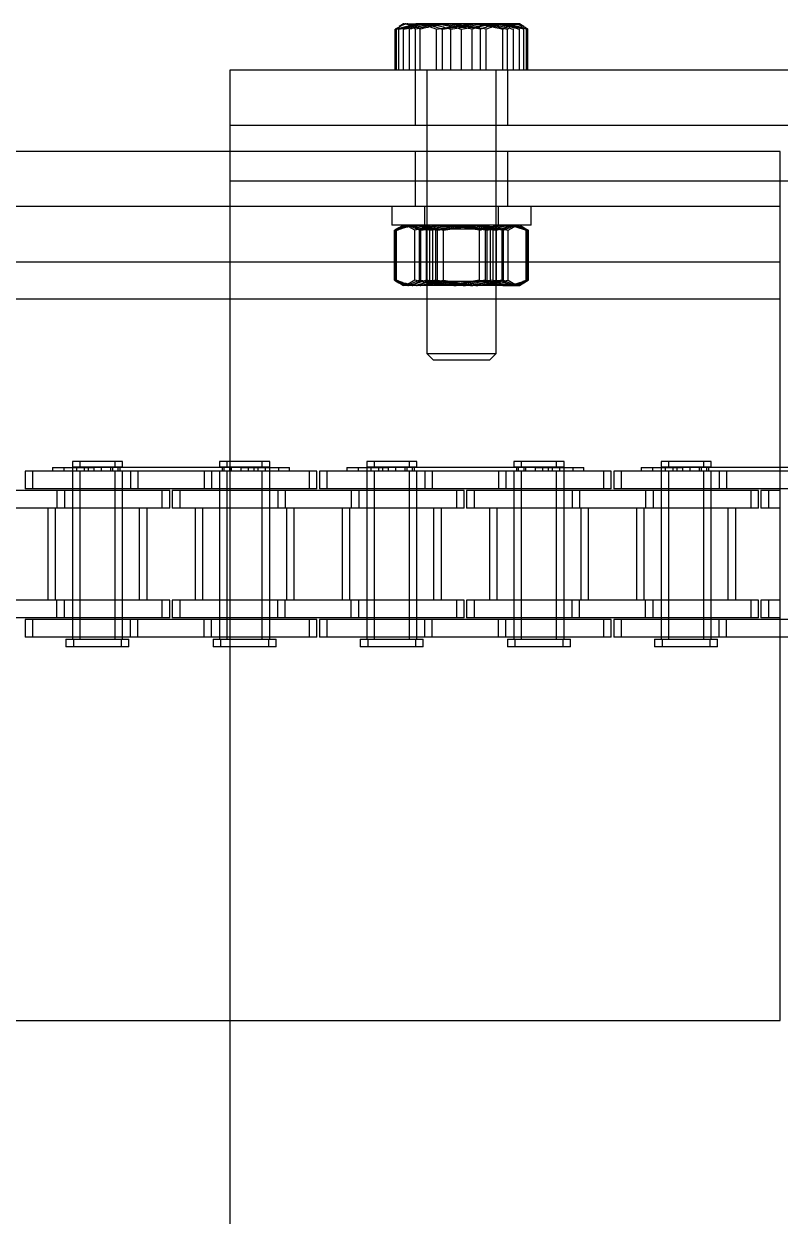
# Model space of a CAD drawing. Header units: metres. Extents: x 0 to 21025, y 0 to 14850.
# Drawn here: x 2810.3 to 2875.6, y 9244.3 to 9347.2 of the extents above; entities that cross this region are included whole.
import ezdxf

# ---------------------------------------------------------------- set-up
doc = ezdxf.new("R2010")
doc.units = ezdxf.units.M
doc.header["$LTSCALE"] = 25
doc.linetypes.add('HIDDEN2', pattern=[4.7625, 3.175, -1.5875])
doc.layers.add('SL4', color=4, linetype='Continuous')
doc.layers.add('ST1', color=7, linetype='HIDDEN2')

msp = doc.modelspace()

# ---------------------------------------------------------------- linework, layer by layer
at = {"layer": 'SL4'}
for p, q in [((2842.35, 9346.699), (2844.136, 9347.146)), ((2842.695, 9346.876), (2842.35, 9346.699)), ((2843.064, 9347.146), (2842.68, 9346.924)), ((2843.064, 9347.146), (2844.136, 9347.146)), ((2848.778, 9347.146), (2844.136, 9347.146)), ((2845.921, 9346.699), (2848.778, 9347.146)), ((2852.707, 9347.146), (2848.778, 9347.146)), ((2853.064, 9347.146), (2852.707, 9347.146)), ((2853.449, 9346.924), (2853.064, 9347.146)), ((2842.35, 9343.146), (2842.35, 9346.699)), ((2845.921, 9343.146), (2845.921, 9346.699)), ((2851.636, 9343.146), (2851.636, 9346.699)), ((2853.778, 9343.146), (2853.778, 9346.699)), ((2828.064, 9343.146), (2828.064, 9338.384)), ((2928.064, 9343.146), (2828.064, 9343.146)), ((2928.064, 9338.384), (2828.064, 9338.384)), ((2828.064, 9338.384), (2828.064, 9336.149)), ((2845.064, 9338.384), (2845.064, 9336.149)), ((2851.064, 9336.149), (2851.064, 9338.384)), ((2875.564, 9336.149), (1925.562, 9336.149)), ((2875.564, 9326.624), (2875.564, 9336.149)), ((2875.564, 9333.621), (2880.564, 9333.621)), ((2085.802, 9326.624), (2875.564, 9326.624)), ((2875.564, 9261.149), (2875.564, 9326.624)), ((2879.83, 9308.873), (2875.564, 9308.873)), ((2876.655, 9308.541), (2875.564, 9308.541)), ((2876.655, 9307.021), (2875.564, 9307.021)), ((2876.655, 9295.747), (2875.564, 9295.747)), ((2876.655, 9294.227), (2875.564, 9294.227)), ((2085.807, 9261.149), (2875.564, 9261.149)), ((2828.064, 9261.149), (2828.064, 9121.619))]:
    msp.add_line(p, q, dxfattribs=at)
for points, knots in [([(2844.136, 9347.146), (2844.178, 9347.146), (2844.781, 9347.139), (2845.372, 9346.911), (2845.921, 9346.699)], [0, 0, 0, 0, 0.0702006, 1, 1, 1, 1]), ([(2848.778, 9347.146), (2848.846, 9347.146), (2849.811, 9347.139), (2850.756, 9346.911), (2851.636, 9346.699)], [0, 0, 0, 0, 0.07020058, 1, 1, 1, 1]), ([(2851.636, 9346.699), (2851.907, 9346.882), (2852.26, 9347.12), (2852.623, 9347.141), (2852.707, 9347.146)], [0, 0, 0, 0, 0.76815073, 1, 1, 1, 1]), ([(2852.707, 9347.146), (2852.993, 9347.09), (2853.356, 9347.018), (2853.705, 9346.755), (2853.778, 9346.699)], [0, 0, 0, 0, 0.7889992, 1, 1, 1, 1])]:
    msp.add_open_spline(points, degree=3, knots=knots, dxfattribs=at)
at = {"layer": 'ST1'}
for p, q in [((2842.452, 9346.699), (2844.441, 9347.146)), ((2842.67, 9346.699), (2844.909, 9347.146)), ((2843.064, 9346.699), (2845.564, 9347.146)), ((2843.127, 9347.146), (2843.064, 9347.146)), ((2848.98, 9346.699), (2846.282, 9347.146)), ((2846.43, 9346.699), (2849.237, 9347.146)), ((2849.698, 9346.699), (2846.892, 9347.146)), ((2847.149, 9346.699), (2849.846, 9347.146)), ((2850.207, 9346.699), (2847.35, 9347.146)), ((2848.064, 9346.699), (2850.564, 9347.146)), ((2853.459, 9346.699), (2851.219, 9347.146)), ((2853.677, 9346.699), (2851.687, 9347.146)), ((2853.778, 9346.699), (2851.993, 9347.146)), ((2852.86, 9347.146), (2853.269, 9346.964)), ((2853.001, 9347.146), (2853.127, 9347.046)), ((2842.452, 9343.146), (2842.452, 9346.699)), ((2842.67, 9343.146), (2842.67, 9346.699)), ((2843.064, 9343.146), (2843.064, 9346.699)), ((2843.585, 9343.146), (2843.585, 9346.699)), ((2844.085, 9343.146), (2844.085, 9346.699)), ((2844.493, 9343.146), (2844.493, 9346.699)), ((2846.43, 9343.146), (2846.43, 9346.699)), ((2847.149, 9343.146), (2847.149, 9346.699)), ((2848.064, 9343.146), (2848.064, 9346.699)), ((2848.98, 9343.146), (2848.98, 9346.699)), ((2849.698, 9343.146), (2849.698, 9346.699)), ((2850.207, 9343.146), (2850.207, 9346.699)), ((2852.043, 9343.146), (2852.043, 9346.699)), ((2852.543, 9343.146), (2852.543, 9346.699)), ((2853.064, 9343.146), (2853.064, 9346.699)), ((2853.459, 9343.146), (2853.459, 9346.699)), ((2853.677, 9343.146), (2853.677, 9346.699)), ((2844.064, 9343.146), (2844.064, 9338.384)), ((2845.064, 9343.146), (2845.064, 9338.384)), ((2851.064, 9338.384), (2851.064, 9343.146)), ((2852.064, 9338.384), (2852.064, 9343.146)), ((2828.064, 9336.149), (2828.064, 9333.621)), ((2844.064, 9336.149), (2844.064, 9331.386)), ((2845.064, 9336.149), (2845.064, 9318.701)), ((2851.064, 9318.701), (2851.064, 9336.149)), ((2852.064, 9331.386), (2852.064, 9336.149)), ((2828.064, 9333.621), (2928.064, 9333.621)), ((2828.064, 9333.621), (2828.064, 9261.149)), ((2828.064, 9333.621), (2875.564, 9333.621)), ((2875.564, 9331.386), (1875.564, 9331.386)), ((2842.064, 9331.386), (2842.064, 9329.786)), ((2844.864, 9331.386), (2844.864, 9329.786)), ((2851.264, 9329.786), (2851.264, 9331.386)), ((2854.064, 9329.786), (2854.064, 9331.386)), ((2853.636, 9329.786), (2842.064, 9329.786)), ((2842.293, 9325.033), (2842.293, 9329.339)), ((2842.671, 9329.559), (2842.306, 9329.348)), ((2842.34, 9325.033), (2842.34, 9329.339)), ((2842.706, 9329.499), (2842.361, 9329.339)), ((2842.361, 9325.033), (2842.361, 9329.339)), ((2842.871, 9329.585), (2842.47, 9329.339)), ((2842.47, 9325.033), (2842.47, 9329.339)), ((2842.832, 9329.652), (2842.671, 9329.559)), ((2843.064, 9329.786), (2842.832, 9329.652)), ((2843.136, 9329.633), (2843.808, 9329.786)), ((2844.031, 9329.339), (2843.25, 9329.786)), ((2844.434, 9329.339), (2843.397, 9329.786)), ((2845.035, 9329.339), (2843.664, 9329.786)), ((2844.031, 9325.033), (2844.031, 9329.339)), ((2845.853, 9329.339), (2844.096, 9329.786)), ((2844.434, 9325.033), (2844.434, 9329.339)), ((2844.551, 9329.339), (2847.413, 9329.786)), ((2844.551, 9325.033), (2844.551, 9329.339)), ((2845.035, 9325.033), (2845.035, 9329.339)), ((2845.064, 9329.786), (2845.564, 9329.436)), ((2845.322, 9329.339), (2848.208, 9329.786)), ((2845.322, 9325.033), (2845.322, 9329.339)), ((2849.853, 9329.436), (2845.564, 9329.436)), ((2845.564, 9329.436), (2845.564, 9324.962)), ((2845.853, 9325.033), (2845.853, 9329.339)), ((2845.991, 9329.339), (2848.843, 9329.786)), ((2845.991, 9325.033), (2845.991, 9329.339)), ((2846.503, 9329.339), (2849.3, 9329.786)), ((2846.503, 9325.033), (2846.503, 9329.339)), ((2849.626, 9329.339), (2846.828, 9329.786)), ((2850.137, 9329.339), (2847.285, 9329.786)), ((2850.806, 9329.339), (2847.921, 9329.786)), ((2851.577, 9329.339), (2848.715, 9329.786)), ((2849.626, 9325.033), (2849.626, 9329.339)), ((2849.853, 9329.436), (2850.564, 9329.436)), ((2850.137, 9325.033), (2850.137, 9329.339)), ((2850.276, 9329.339), (2852.032, 9329.786)), ((2850.276, 9325.033), (2850.276, 9329.339)), ((2850.564, 9324.962), (2850.564, 9329.436)), ((2850.806, 9325.033), (2850.806, 9329.339)), ((2851.093, 9329.339), (2852.464, 9329.786)), ((2851.093, 9325.033), (2851.093, 9329.339)), ((2851.577, 9325.033), (2851.577, 9329.339)), ((2851.694, 9329.339), (2852.731, 9329.786)), ((2851.694, 9325.033), (2851.694, 9329.339)), ((2852.097, 9329.339), (2852.878, 9329.786)), ((2852.097, 9325.033), (2852.097, 9329.339)), ((2853.296, 9329.652), (2853.064, 9329.786)), ((2853.257, 9329.585), (2853.659, 9329.339)), ((2853.457, 9329.559), (2853.296, 9329.652)), ((2853.422, 9329.499), (2853.767, 9329.339)), ((2853.756, 9329.387), (2853.457, 9329.559)), ((2853.554, 9329.403), (2853.789, 9329.339)), ((2854.064, 9329.786), (2853.636, 9329.786)), ((2853.659, 9325.033), (2853.659, 9329.339)), ((2853.747, 9329.37), (2853.835, 9329.339)), ((2853.767, 9325.033), (2853.767, 9329.339)), ((2853.789, 9325.033), (2853.789, 9329.339)), ((2853.835, 9325.033), (2853.835, 9329.339)), ((2085.802, 9326.624), (2875.564, 9326.624)), ((2842.381, 9325.002), (2842.293, 9325.033)), ((2842.372, 9324.986), (2842.671, 9324.813)), ((2842.649, 9324.834), (2843.446, 9324.586)), ((2842.671, 9324.813), (2842.832, 9324.72)), ((2842.832, 9324.72), (2843.064, 9324.586)), ((2843.25, 9324.586), (2843.064, 9324.586)), ((2844.031, 9325.033), (2843.25, 9324.586)), ((2846.828, 9324.586), (2843.25, 9324.586)), ((2844.434, 9325.033), (2843.397, 9324.586)), ((2845.035, 9325.033), (2843.664, 9324.586)), ((2845.853, 9325.033), (2844.096, 9324.586)), ((2844.551, 9325.033), (2847.413, 9324.586)), ((2845.564, 9324.962), (2845.064, 9324.611)), ((2845.064, 9324.611), (2850.211, 9324.611)), ((2845.064, 9324.611), (2845.064, 9324.586)), ((2845.322, 9325.033), (2848.208, 9324.586)), ((2845.564, 9324.962), (2850.564, 9324.962)), ((2845.991, 9325.033), (2848.843, 9324.586)), ((2846.503, 9325.033), (2849.3, 9324.586)), ((2849.626, 9325.033), (2846.828, 9324.586)), ((2851.642, 9324.586), (2846.828, 9324.586)), ((2850.137, 9325.033), (2847.285, 9324.586)), ((2850.806, 9325.033), (2847.921, 9324.586)), ((2851.577, 9325.033), (2848.715, 9324.586)), ((2850.211, 9324.611), (2851.064, 9324.611)), ((2850.276, 9325.033), (2852.032, 9324.586)), ((2851.064, 9324.611), (2850.564, 9324.962)), ((2851.064, 9324.586), (2851.064, 9324.611)), ((2851.093, 9325.033), (2852.464, 9324.586)), ((2851.642, 9324.586), (2853.064, 9324.586)), ((2851.694, 9325.033), (2852.731, 9324.586)), ((2852.097, 9325.033), (2852.878, 9324.586)), ((2853.064, 9324.586), (2853.296, 9324.72)), ((2853.296, 9324.72), (2853.457, 9324.813)), ((2853.457, 9324.813), (2853.821, 9325.023)), ((2853.554, 9324.969), (2853.789, 9325.033)), ((2875.564, 9323.386), (1875.564, 9323.386)), ((2845.064, 9318.701), (2851.064, 9318.701)), ((2845.064, 9318.701), (2845.619, 9318.146)), ((2845.619, 9318.146), (2850.51, 9318.146)), ((2850.51, 9318.146), (2851.064, 9318.701)), ((2812.778, 9308.873), (2816.33, 9308.873)), ((2812.778, 9308.873), (2812.778, 9308.541)), ((2813.739, 9308.873), (2813.739, 9308.541)), ((2818.175, 9309.384), (2814.485, 9309.384)), ((2814.485, 9309.384), (2814.485, 9308.91)), ((2814.485, 9308.91), (2818.175, 9308.91)), ((2814.485, 9308.873), (2814.485, 9307.021)), ((2814.854, 9308.91), (2814.854, 9308.541)), ((2815.124, 9309.384), (2815.124, 9308.91)), ((2815.493, 9308.91), (2815.493, 9308.541)), ((2815.862, 9308.873), (2815.862, 9308.541)), ((2816.33, 9308.873), (2816.33, 9308.541)), ((2829.03, 9308.873), (2816.33, 9308.873)), ((2816.969, 9308.873), (2816.969, 9308.541)), ((2817.806, 9308.541), (2817.806, 9308.91)), ((2817.949, 9308.873), (2817.949, 9308.541)), ((2818.814, 9309.384), (2818.175, 9309.384)), ((2818.175, 9308.91), (2818.175, 9309.384)), ((2818.175, 9308.91), (2818.814, 9308.91)), ((2818.445, 9308.541), (2818.445, 9308.91)), ((2818.588, 9308.873), (2818.588, 9308.541)), ((2818.814, 9308.91), (2818.814, 9309.384)), ((2830.875, 9309.384), (2827.185, 9309.384)), ((2827.185, 9309.384), (2827.185, 9308.91)), ((2827.185, 9308.91), (2830.875, 9308.91)), ((2827.411, 9308.873), (2827.411, 9308.541)), ((2827.554, 9308.91), (2827.554, 9308.541)), ((2827.824, 9309.384), (2827.824, 9308.91)), ((2828.05, 9308.873), (2828.05, 9308.541)), ((2828.193, 9308.91), (2828.193, 9308.541)), ((2829.03, 9308.873), (2829.03, 9308.541)), ((2829.03, 9308.873), (2832.261, 9308.873)), ((2829.669, 9308.873), (2829.669, 9308.541)), ((2830.137, 9308.873), (2830.137, 9308.541)), ((2830.506, 9308.541), (2830.506, 9308.91)), ((2831.514, 9309.384), (2830.875, 9309.384)), ((2830.875, 9308.91), (2830.875, 9309.384)), ((2830.875, 9308.91), (2831.514, 9308.91)), ((2831.145, 9308.541), (2831.145, 9308.91)), ((2831.514, 9308.91), (2831.514, 9309.384)), ((2831.514, 9307.021), (2831.514, 9308.873)), ((2832.261, 9308.873), (2832.261, 9308.541)), ((2832.261, 9308.873), (2833.221, 9308.873)), ((2833.221, 9308.541), (2833.221, 9308.873)), ((2838.178, 9308.873), (2841.73, 9308.873)), ((2838.178, 9308.873), (2838.178, 9308.541)), ((2839.139, 9308.873), (2839.139, 9308.541)), ((2843.575, 9309.384), (2839.885, 9309.384)), ((2839.885, 9309.384), (2839.885, 9308.91)), ((2839.885, 9308.91), (2843.575, 9308.91)), ((2839.885, 9308.873), (2839.885, 9307.021)), ((2840.254, 9308.91), (2840.254, 9308.541)), ((2840.524, 9309.384), (2840.524, 9308.91)), ((2840.893, 9308.91), (2840.893, 9308.541)), ((2841.262, 9308.873), (2841.262, 9308.541)), ((2841.73, 9308.873), (2841.73, 9308.541)), ((2854.43, 9308.873), (2841.73, 9308.873)), ((2842.369, 9308.873), (2842.369, 9308.541)), ((2843.206, 9308.541), (2843.206, 9308.91)), ((2843.349, 9308.873), (2843.349, 9308.541)), ((2844.214, 9309.384), (2843.575, 9309.384)), ((2843.575, 9308.91), (2843.575, 9309.384)), ((2843.575, 9308.91), (2844.214, 9308.91)), ((2843.845, 9308.541), (2843.845, 9308.91)), ((2843.988, 9308.873), (2843.988, 9308.541)), ((2844.214, 9308.91), (2844.214, 9309.384)), ((2856.275, 9309.384), (2852.585, 9309.384)), ((2852.585, 9309.384), (2852.585, 9308.91)), ((2852.585, 9308.91), (2856.275, 9308.91)), ((2852.811, 9308.873), (2852.811, 9308.541)), ((2852.954, 9308.91), (2852.954, 9308.541)), ((2853.224, 9309.384), (2853.224, 9308.91)), ((2853.45, 9308.873), (2853.45, 9308.541)), ((2853.593, 9308.91), (2853.593, 9308.541)), ((2854.43, 9308.873), (2854.43, 9308.541)), ((2854.43, 9308.873), (2857.661, 9308.873)), ((2855.069, 9308.873), (2855.069, 9308.541)), ((2855.537, 9308.873), (2855.537, 9308.541)), ((2855.906, 9308.541), (2855.906, 9308.91)), ((2856.914, 9309.384), (2856.275, 9309.384)), ((2856.275, 9308.91), (2856.275, 9309.384)), ((2856.275, 9308.91), (2856.914, 9308.91)), ((2856.545, 9308.541), (2856.545, 9308.91)), ((2856.914, 9308.91), (2856.914, 9309.384)), ((2856.914, 9307.021), (2856.914, 9308.873)), ((2857.661, 9308.873), (2857.661, 9308.541)), ((2857.661, 9308.873), (2858.621, 9308.873)), ((2858.621, 9308.541), (2858.621, 9308.873)), ((2863.578, 9308.873), (2867.13, 9308.873)), ((2863.578, 9308.873), (2863.578, 9308.541)), ((2864.539, 9308.873), (2864.539, 9308.541)), ((2868.975, 9309.384), (2865.285, 9309.384)), ((2865.285, 9309.384), (2865.285, 9308.91)), ((2865.285, 9308.91), (2868.975, 9308.91)), ((2865.285, 9308.873), (2865.285, 9307.021)), ((2865.654, 9308.91), (2865.654, 9308.541)), ((2865.924, 9309.384), (2865.924, 9308.91)), ((2866.293, 9308.91), (2866.293, 9308.541)), ((2866.662, 9308.873), (2866.662, 9308.541)), ((2867.13, 9308.873), (2867.13, 9308.541)), ((2875.564, 9308.873), (2867.13, 9308.873)), ((2867.769, 9308.873), (2867.769, 9308.541)), ((2868.606, 9308.541), (2868.606, 9308.91)), ((2868.749, 9308.873), (2868.749, 9308.541)), ((2869.614, 9309.384), (2868.975, 9309.384)), ((2868.975, 9308.91), (2868.975, 9309.384)), ((2868.975, 9308.91), (2869.614, 9308.91)), ((2869.245, 9308.541), (2869.245, 9308.91)), ((2869.388, 9308.873), (2869.388, 9308.541)), ((2869.614, 9308.91), (2869.614, 9309.384)), ((2819.505, 9308.541), (2810.41, 9308.541)), ((2810.41, 9308.541), (2810.41, 9307.021)), ((2811.049, 9308.541), (2811.049, 9307.021)), ((2814.485, 9308.541), (2814.485, 9294.042)), ((2815.124, 9308.541), (2815.124, 9307.021)), ((2815.124, 9308.541), (2815.124, 9294.042)), ((2818.175, 9307.021), (2818.175, 9308.541)), ((2818.175, 9294.042), (2818.175, 9308.541)), ((2818.814, 9307.021), (2818.814, 9308.541)), ((2818.814, 9294.042), (2818.814, 9308.541)), ((2819.505, 9308.541), (2819.505, 9307.021)), ((2825.855, 9308.541), (2819.505, 9308.541)), ((2820.144, 9308.541), (2820.144, 9307.021)), ((2825.855, 9308.541), (2825.855, 9307.021)), ((2834.95, 9308.541), (2825.855, 9308.541)), ((2826.494, 9308.541), (2826.494, 9307.021)), ((2827.185, 9308.541), (2827.185, 9307.021)), ((2827.185, 9308.541), (2827.185, 9294.042)), ((2827.824, 9308.541), (2827.824, 9307.021)), ((2827.824, 9308.541), (2827.824, 9294.042)), ((2830.875, 9307.021), (2830.875, 9308.541)), ((2830.875, 9294.042), (2830.875, 9308.541)), ((2831.514, 9294.042), (2831.514, 9308.541)), ((2835.589, 9308.541), (2834.95, 9308.541)), ((2834.95, 9307.021), (2834.95, 9308.541)), ((2835.589, 9307.021), (2835.589, 9308.541)), ((2844.905, 9308.541), (2835.81, 9308.541)), ((2835.81, 9308.541), (2835.81, 9307.021)), ((2836.449, 9308.541), (2836.449, 9307.021)), ((2839.885, 9308.541), (2839.885, 9294.042)), ((2840.524, 9308.541), (2840.524, 9307.021)), ((2840.524, 9308.541), (2840.524, 9294.042)), ((2843.575, 9307.021), (2843.575, 9308.541)), ((2843.575, 9294.042), (2843.575, 9308.541)), ((2844.214, 9307.021), (2844.214, 9308.541)), ((2844.214, 9294.042), (2844.214, 9308.541)), ((2844.905, 9308.541), (2844.905, 9307.021)), ((2851.255, 9308.541), (2844.905, 9308.541)), ((2845.544, 9308.541), (2845.544, 9307.021)), ((2851.255, 9308.541), (2851.255, 9307.021)), ((2860.35, 9308.541), (2851.255, 9308.541)), ((2851.894, 9308.541), (2851.894, 9307.021)), ((2852.585, 9308.541), (2852.585, 9307.021)), ((2852.585, 9308.541), (2852.585, 9294.042)), ((2853.224, 9308.541), (2853.224, 9307.021)), ((2853.224, 9308.541), (2853.224, 9294.042)), ((2856.275, 9307.021), (2856.275, 9308.541)), ((2856.275, 9294.042), (2856.275, 9308.541)), ((2856.914, 9294.042), (2856.914, 9308.541)), ((2860.989, 9308.541), (2860.35, 9308.541)), ((2860.35, 9307.021), (2860.35, 9308.541)), ((2860.989, 9307.021), (2860.989, 9308.541)), ((2870.305, 9308.541), (2861.21, 9308.541)), ((2861.21, 9308.541), (2861.21, 9307.021)), ((2861.849, 9308.541), (2861.849, 9307.021)), ((2865.285, 9308.541), (2865.285, 9294.042)), ((2865.924, 9308.541), (2865.924, 9307.021)), ((2865.924, 9308.541), (2865.924, 9294.042)), ((2868.975, 9307.021), (2868.975, 9308.541)), ((2868.975, 9294.042), (2868.975, 9308.541)), ((2869.614, 9307.021), (2869.614, 9308.541)), ((2869.614, 9294.042), (2869.614, 9308.541)), ((2870.305, 9308.541), (2870.305, 9307.021)), ((2875.564, 9308.541), (2870.305, 9308.541)), ((2870.944, 9308.541), (2870.944, 9307.021)), ((2813.155, 9306.869), (2806.805, 9306.869)), ((2819.505, 9307.021), (2810.41, 9307.021)), ((2813.155, 9306.869), (2813.155, 9305.349)), ((2822.25, 9306.869), (2813.155, 9306.869)), ((2813.794, 9306.869), (2813.794, 9305.349)), ((2814.485, 9306.869), (2814.485, 9305.349)), ((2815.124, 9306.869), (2815.124, 9305.349)), ((2818.175, 9305.349), (2818.175, 9306.869)), ((2818.814, 9305.349), (2818.814, 9306.869)), ((2825.855, 9307.021), (2819.505, 9307.021)), ((2822.889, 9306.869), (2822.25, 9306.869)), ((2822.25, 9305.349), (2822.25, 9306.869)), ((2822.889, 9305.349), (2822.889, 9306.869)), ((2832.205, 9306.869), (2823.11, 9306.869)), ((2823.11, 9306.869), (2823.11, 9305.349)), ((2823.749, 9306.869), (2823.749, 9305.349)), ((2834.95, 9307.021), (2825.855, 9307.021)), ((2827.185, 9306.869), (2827.185, 9305.349)), ((2827.824, 9306.869), (2827.824, 9305.349)), ((2830.875, 9305.349), (2830.875, 9306.869)), ((2831.514, 9305.349), (2831.514, 9306.869)), ((2832.205, 9306.869), (2832.205, 9305.349)), ((2838.555, 9306.869), (2832.205, 9306.869)), ((2832.844, 9306.869), (2832.844, 9305.349)), ((2835.589, 9307.021), (2834.95, 9307.021)), ((2844.905, 9307.021), (2835.81, 9307.021)), ((2838.555, 9306.869), (2838.555, 9305.349)), ((2847.65, 9306.869), (2838.555, 9306.869)), ((2839.194, 9306.869), (2839.194, 9305.349)), ((2839.885, 9306.869), (2839.885, 9305.349)), ((2840.524, 9306.869), (2840.524, 9305.349)), ((2843.575, 9305.349), (2843.575, 9306.869)), ((2844.214, 9305.349), (2844.214, 9306.869)), ((2851.255, 9307.021), (2844.905, 9307.021)), ((2848.289, 9306.869), (2847.65, 9306.869)), ((2847.65, 9305.349), (2847.65, 9306.869)), ((2848.289, 9305.349), (2848.289, 9306.869)), ((2857.605, 9306.869), (2848.51, 9306.869)), ((2848.51, 9306.869), (2848.51, 9305.349)), ((2849.149, 9306.869), (2849.149, 9305.349)), ((2860.35, 9307.021), (2851.255, 9307.021)), ((2852.585, 9306.869), (2852.585, 9305.349)), ((2853.224, 9306.869), (2853.224, 9305.349)), ((2856.275, 9305.349), (2856.275, 9306.869)), ((2856.914, 9305.349), (2856.914, 9306.869)), ((2857.605, 9306.869), (2857.605, 9305.349)), ((2863.955, 9306.869), (2857.605, 9306.869)), ((2858.244, 9306.869), (2858.244, 9305.349)), ((2860.989, 9307.021), (2860.35, 9307.021)), ((2870.305, 9307.021), (2861.21, 9307.021)), ((2863.955, 9306.869), (2863.955, 9305.349)), ((2873.05, 9306.869), (2863.955, 9306.869)), ((2864.594, 9306.869), (2864.594, 9305.349)), ((2865.285, 9306.869), (2865.285, 9305.349)), ((2865.924, 9306.869), (2865.924, 9305.349)), ((2868.975, 9305.349), (2868.975, 9306.869)), ((2869.614, 9305.349), (2869.614, 9306.869)), ((2875.564, 9307.021), (2870.305, 9307.021)), ((2873.689, 9306.869), (2873.05, 9306.869)), ((2873.05, 9305.349), (2873.05, 9306.869)), ((2873.689, 9305.349), (2873.689, 9306.869)), ((2875.564, 9306.869), (2873.91, 9306.869)), ((2873.91, 9306.869), (2873.91, 9305.349)), ((2874.549, 9306.869), (2874.549, 9305.349)), ((2813.155, 9305.349), (2806.805, 9305.349)), ((2812.37, 9305.349), (2812.37, 9297.419)), ((2813.009, 9305.349), (2813.009, 9297.419)), ((2822.25, 9305.349), (2813.155, 9305.349)), ((2814.485, 9305.349), (2814.485, 9297.419)), ((2815.124, 9305.349), (2815.124, 9297.419)), ((2818.175, 9297.419), (2818.175, 9305.349)), ((2818.814, 9297.419), (2818.814, 9305.349)), ((2820.29, 9297.419), (2820.29, 9305.349)), ((2820.929, 9297.419), (2820.929, 9305.349)), ((2822.889, 9305.349), (2822.25, 9305.349)), ((2832.205, 9305.349), (2823.11, 9305.349)), ((2825.07, 9305.349), (2825.07, 9297.419)), ((2825.709, 9305.349), (2825.709, 9297.419)), ((2827.185, 9305.349), (2827.185, 9297.419)), ((2827.824, 9305.349), (2827.824, 9297.419)), ((2830.875, 9297.419), (2830.875, 9305.349)), ((2831.514, 9297.419), (2831.514, 9305.349)), ((2838.555, 9305.349), (2832.205, 9305.349)), ((2832.99, 9297.419), (2832.99, 9305.349)), ((2833.629, 9297.419), (2833.629, 9305.349)), ((2837.77, 9305.349), (2837.77, 9297.419)), ((2838.409, 9305.349), (2838.409, 9297.419)), ((2847.65, 9305.349), (2838.555, 9305.349)), ((2839.885, 9305.349), (2839.885, 9297.419)), ((2840.524, 9305.349), (2840.524, 9297.419)), ((2843.575, 9297.419), (2843.575, 9305.349)), ((2844.214, 9297.419), (2844.214, 9305.349)), ((2845.69, 9297.419), (2845.69, 9305.349)), ((2846.329, 9297.419), (2846.329, 9305.349)), ((2848.289, 9305.349), (2847.65, 9305.349)), ((2857.605, 9305.349), (2848.51, 9305.349)), ((2850.47, 9305.349), (2850.47, 9297.419)), ((2851.109, 9305.349), (2851.109, 9297.419)), ((2852.585, 9305.349), (2852.585, 9297.419)), ((2853.224, 9305.349), (2853.224, 9297.419)), ((2856.275, 9297.419), (2856.275, 9305.349)), ((2856.914, 9297.419), (2856.914, 9305.349)), ((2863.955, 9305.349), (2857.605, 9305.349)), ((2858.39, 9297.419), (2858.39, 9305.349)), ((2859.029, 9297.419), (2859.029, 9305.349)), ((2863.17, 9305.349), (2863.17, 9297.419)), ((2863.809, 9305.349), (2863.809, 9297.419)), ((2873.05, 9305.349), (2863.955, 9305.349)), ((2865.285, 9305.349), (2865.285, 9297.419)), ((2865.924, 9305.349), (2865.924, 9297.419)), ((2868.975, 9297.419), (2868.975, 9305.349)), ((2869.614, 9297.419), (2869.614, 9305.349)), ((2871.09, 9297.419), (2871.09, 9305.349)), ((2871.729, 9297.419), (2871.729, 9305.349)), ((2873.689, 9305.349), (2873.05, 9305.349)), ((2875.564, 9305.349), (2873.91, 9305.349)), ((2813.155, 9297.419), (2806.805, 9297.419)), ((2813.155, 9295.899), (2813.155, 9297.419)), ((2822.25, 9297.419), (2813.155, 9297.419)), ((2813.794, 9295.899), (2813.794, 9297.419)), ((2814.485, 9297.419), (2814.485, 9295.899)), ((2815.124, 9297.419), (2815.124, 9295.899)), ((2818.175, 9295.899), (2818.175, 9297.419)), ((2818.814, 9295.899), (2818.814, 9297.419)), ((2822.889, 9297.419), (2822.25, 9297.419)), ((2822.25, 9295.899), (2822.25, 9297.419)), ((2822.889, 9295.899), (2822.889, 9297.419)), ((2832.205, 9297.419), (2823.11, 9297.419)), ((2823.11, 9297.419), (2823.11, 9295.899)), ((2823.749, 9297.419), (2823.749, 9295.899)), ((2827.185, 9297.419), (2827.185, 9295.899)), ((2827.824, 9297.419), (2827.824, 9295.899)), ((2830.875, 9295.899), (2830.875, 9297.419)), ((2831.514, 9295.899), (2831.514, 9297.419)), ((2832.205, 9295.899), (2832.205, 9297.419)), ((2838.555, 9297.419), (2832.205, 9297.419)), ((2832.844, 9295.899), (2832.844, 9297.419)), ((2838.555, 9295.899), (2838.555, 9297.419)), ((2847.65, 9297.419), (2838.555, 9297.419)), ((2839.194, 9295.899), (2839.194, 9297.419)), ((2839.885, 9297.419), (2839.885, 9295.899)), ((2840.524, 9297.419), (2840.524, 9295.899)), ((2843.575, 9295.899), (2843.575, 9297.419)), ((2844.214, 9295.899), (2844.214, 9297.419)), ((2848.289, 9297.419), (2847.65, 9297.419)), ((2847.65, 9295.899), (2847.65, 9297.419)), ((2848.289, 9295.899), (2848.289, 9297.419)), ((2857.605, 9297.419), (2848.51, 9297.419)), ((2848.51, 9297.419), (2848.51, 9295.899)), ((2849.149, 9297.419), (2849.149, 9295.899)), ((2852.585, 9297.419), (2852.585, 9295.899)), ((2853.224, 9297.419), (2853.224, 9295.899)), ((2856.275, 9295.899), (2856.275, 9297.419)), ((2856.914, 9295.899), (2856.914, 9297.419)), ((2857.605, 9295.899), (2857.605, 9297.419)), ((2863.955, 9297.419), (2857.605, 9297.419)), ((2858.244, 9295.899), (2858.244, 9297.419)), ((2863.955, 9295.899), (2863.955, 9297.419)), ((2873.05, 9297.419), (2863.955, 9297.419)), ((2864.594, 9295.899), (2864.594, 9297.419)), ((2865.285, 9297.419), (2865.285, 9295.899)), ((2865.924, 9297.419), (2865.924, 9295.899)), ((2868.975, 9295.899), (2868.975, 9297.419)), ((2869.614, 9295.899), (2869.614, 9297.419)), ((2873.689, 9297.419), (2873.05, 9297.419)), ((2873.05, 9295.899), (2873.05, 9297.419)), ((2873.689, 9295.899), (2873.689, 9297.419)), ((2875.564, 9297.419), (2873.91, 9297.419)), ((2873.91, 9297.419), (2873.91, 9295.899)), ((2874.549, 9297.419), (2874.549, 9295.899)), ((2813.155, 9295.899), (2806.805, 9295.899)), ((2819.505, 9295.747), (2810.41, 9295.747)), ((2810.41, 9295.747), (2810.41, 9294.227)), ((2811.049, 9295.747), (2811.049, 9294.227)), ((2822.25, 9295.899), (2813.155, 9295.899)), ((2814.485, 9295.747), (2814.485, 9294.227)), ((2815.124, 9295.747), (2815.124, 9294.227)), ((2818.175, 9294.227), (2818.175, 9295.747)), ((2818.814, 9294.227), (2818.814, 9295.747)), ((2819.505, 9294.227), (2819.505, 9295.747)), ((2825.855, 9295.747), (2819.505, 9295.747)), ((2820.144, 9294.227), (2820.144, 9295.747)), ((2822.889, 9295.899), (2822.25, 9295.899)), ((2832.205, 9295.899), (2823.11, 9295.899)), ((2825.855, 9294.227), (2825.855, 9295.747)), ((2834.95, 9295.747), (2825.855, 9295.747)), ((2826.494, 9294.227), (2826.494, 9295.747)), ((2827.185, 9295.747), (2827.185, 9294.227)), ((2827.824, 9295.747), (2827.824, 9294.227)), ((2830.875, 9294.227), (2830.875, 9295.747)), ((2831.514, 9294.227), (2831.514, 9295.747)), ((2838.555, 9295.899), (2832.205, 9295.899)), ((2835.589, 9295.747), (2834.95, 9295.747)), ((2834.95, 9294.227), (2834.95, 9295.747)), ((2835.589, 9294.227), (2835.589, 9295.747)), ((2844.905, 9295.747), (2835.81, 9295.747)), ((2835.81, 9295.747), (2835.81, 9294.227)), ((2836.449, 9295.747), (2836.449, 9294.227)), ((2847.65, 9295.899), (2838.555, 9295.899)), ((2839.885, 9295.747), (2839.885, 9294.227)), ((2840.524, 9295.747), (2840.524, 9294.227)), ((2843.575, 9294.227), (2843.575, 9295.747)), ((2844.214, 9294.227), (2844.214, 9295.747)), ((2844.905, 9294.227), (2844.905, 9295.747)), ((2851.255, 9295.747), (2844.905, 9295.747)), ((2845.544, 9294.227), (2845.544, 9295.747)), ((2848.289, 9295.899), (2847.65, 9295.899)), ((2857.605, 9295.899), (2848.51, 9295.899)), ((2851.255, 9294.227), (2851.255, 9295.747)), ((2860.35, 9295.747), (2851.255, 9295.747)), ((2851.894, 9294.227), (2851.894, 9295.747)), ((2852.585, 9295.747), (2852.585, 9294.227)), ((2853.224, 9295.747), (2853.224, 9294.227)), ((2856.275, 9294.227), (2856.275, 9295.747)), ((2856.914, 9294.227), (2856.914, 9295.747)), ((2863.955, 9295.899), (2857.605, 9295.899)), ((2860.989, 9295.747), (2860.35, 9295.747)), ((2860.35, 9294.227), (2860.35, 9295.747)), ((2860.989, 9294.227), (2860.989, 9295.747)), ((2870.305, 9295.747), (2861.21, 9295.747)), ((2861.21, 9295.747), (2861.21, 9294.227)), ((2861.849, 9295.747), (2861.849, 9294.227)), ((2873.05, 9295.899), (2863.955, 9295.899)), ((2865.285, 9295.747), (2865.285, 9294.227)), ((2865.924, 9295.747), (2865.924, 9294.227)), ((2868.975, 9294.227), (2868.975, 9295.747)), ((2869.614, 9294.227), (2869.614, 9295.747)), ((2870.305, 9294.227), (2870.305, 9295.747)), ((2875.564, 9295.747), (2870.305, 9295.747)), ((2870.944, 9294.227), (2870.944, 9295.747)), ((2873.689, 9295.899), (2873.05, 9295.899)), ((2875.564, 9295.899), (2873.91, 9295.899)), ((2819.505, 9294.227), (2810.41, 9294.227)), ((2813.932, 9294.042), (2818.729, 9294.042)), ((2813.932, 9294.042), (2813.932, 9293.384)), ((2818.729, 9293.384), (2813.932, 9293.384)), ((2814.571, 9294.042), (2814.571, 9293.384)), ((2818.729, 9294.042), (2819.368, 9294.042)), ((2818.729, 9293.384), (2818.729, 9294.042)), ((2819.368, 9293.384), (2818.729, 9293.384)), ((2819.368, 9293.384), (2819.368, 9294.042)), ((2825.855, 9294.227), (2819.505, 9294.227)), ((2834.95, 9294.227), (2825.855, 9294.227)), ((2826.632, 9294.042), (2831.429, 9294.042)), ((2826.632, 9294.042), (2826.632, 9293.384)), ((2831.429, 9293.384), (2826.632, 9293.384)), ((2827.271, 9294.042), (2827.271, 9293.384)), ((2831.429, 9294.042), (2832.068, 9294.042)), ((2831.429, 9293.384), (2831.429, 9294.042)), ((2832.068, 9293.384), (2831.429, 9293.384)), ((2832.068, 9293.384), (2832.068, 9294.042)), ((2835.589, 9294.227), (2834.95, 9294.227)), ((2844.905, 9294.227), (2835.81, 9294.227)), ((2839.332, 9294.042), (2844.129, 9294.042)), ((2839.332, 9294.042), (2839.332, 9293.384)), ((2844.129, 9293.384), (2839.332, 9293.384)), ((2839.971, 9294.042), (2839.971, 9293.384)), ((2844.129, 9294.042), (2844.768, 9294.042)), ((2844.129, 9293.384), (2844.129, 9294.042)), ((2844.768, 9293.384), (2844.129, 9293.384)), ((2844.768, 9293.384), (2844.768, 9294.042)), ((2851.255, 9294.227), (2844.905, 9294.227)), ((2860.35, 9294.227), (2851.255, 9294.227)), ((2852.032, 9294.042), (2856.829, 9294.042)), ((2852.032, 9294.042), (2852.032, 9293.384)), ((2856.829, 9293.384), (2852.032, 9293.384)), ((2852.671, 9294.042), (2852.671, 9293.384)), ((2856.829, 9294.042), (2857.468, 9294.042)), ((2856.829, 9293.384), (2856.829, 9294.042)), ((2857.468, 9293.384), (2856.829, 9293.384)), ((2857.468, 9293.384), (2857.468, 9294.042)), ((2860.989, 9294.227), (2860.35, 9294.227)), ((2870.305, 9294.227), (2861.21, 9294.227)), ((2864.732, 9294.042), (2869.529, 9294.042)), ((2864.732, 9294.042), (2864.732, 9293.384)), ((2869.529, 9293.384), (2864.732, 9293.384)), ((2865.371, 9294.042), (2865.371, 9293.384)), ((2869.529, 9294.042), (2870.168, 9294.042)), ((2869.529, 9293.384), (2869.529, 9294.042)), ((2870.168, 9293.384), (2869.529, 9293.384)), ((2870.168, 9293.384), (2870.168, 9294.042)), ((2875.564, 9294.227), (2870.305, 9294.227))]:
    msp.add_line(p, q, dxfattribs=at)
for points, knots in [([(2843.421, 9347.146), (2843.337, 9347.143), (2843.092, 9347.134), (2842.852, 9346.979), (2842.695, 9346.876)], [0, 0, 0, 0, 0.3426579, 1, 1, 1, 1]), ([(2843.269, 9347.146), (2843.204, 9347.145), (2843.067, 9347.143), (2842.933, 9347.033), (2842.861, 9346.975)], [0, 0, 0, 0, 0.4665744, 1, 1, 1, 1]), ([(2843.127, 9347.146), (2843.091, 9347.151), (2843.049, 9347.158), (2843.007, 9347.105), (2843, 9347.096)], [0, 0, 0, 0, 0.84485331, 1, 1, 1, 1]), ([(2844.085, 9346.699), (2844.029, 9346.755), (2843.763, 9347.018), (2843.487, 9347.09), (2843.269, 9347.146)], [0, 0, 0, 0, 0.2110008, 1, 1, 1, 1]), ([(2844.493, 9346.699), (2844.419, 9346.755), (2844.07, 9347.018), (2843.708, 9347.09), (2843.421, 9347.146)], [0, 0, 0, 0, 0.21100076, 1, 1, 1, 1]), ([(2846.282, 9347.146), (2846.218, 9347.146), (2845.308, 9347.139), (2844.415, 9346.911), (2843.585, 9346.699)], [0, 0, 0, 0, 0.0702006, 1, 1, 1, 1]), ([(2846.892, 9347.146), (2846.825, 9347.146), (2845.878, 9347.139), (2844.949, 9346.911), (2844.085, 9346.699)], [0, 0, 0, 0, 0.0702006, 1, 1, 1, 1]), ([(2844.441, 9347.146), (2844.488, 9347.146), (2845.16, 9347.139), (2845.818, 9346.911), (2846.43, 9346.699)], [0, 0, 0, 0, 0.0702006, 1, 1, 1, 1]), ([(2847.35, 9347.146), (2847.282, 9347.146), (2846.317, 9347.139), (2845.372, 9346.911), (2844.493, 9346.699)], [0, 0, 0, 0, 0.0702006, 1, 1, 1, 1]), ([(2844.909, 9347.146), (2844.962, 9347.146), (2845.719, 9347.139), (2846.46, 9346.911), (2847.149, 9346.699)], [0, 0, 0, 0, 0.0702006, 1, 1, 1, 1]), ([(2845.564, 9347.146), (2845.623, 9347.146), (2846.468, 9347.139), (2847.295, 9346.911), (2848.064, 9346.699)], [0, 0, 0, 0, 0.0702006, 1, 1, 1, 1]), ([(2851.219, 9347.146), (2851.166, 9347.146), (2850.41, 9347.139), (2849.669, 9346.911), (2848.98, 9346.699)], [0, 0, 0, 0, 0.0702006, 1, 1, 1, 1]), ([(2849.237, 9347.146), (2849.303, 9347.146), (2850.251, 9347.139), (2851.179, 9346.911), (2852.043, 9346.699)], [0, 0, 0, 0, 0.0702006, 1, 1, 1, 1]), ([(2851.687, 9347.146), (2851.64, 9347.146), (2850.968, 9347.139), (2850.31, 9346.911), (2849.698, 9346.699)], [0, 0, 0, 0, 0.0702006, 1, 1, 1, 1]), ([(2849.846, 9347.146), (2849.91, 9347.146), (2850.821, 9347.139), (2851.713, 9346.911), (2852.543, 9346.699)], [0, 0, 0, 0, 0.0702006, 1, 1, 1, 1]), ([(2851.993, 9347.146), (2851.95, 9347.146), (2851.347, 9347.139), (2850.756, 9346.911), (2850.207, 9346.699)], [0, 0, 0, 0, 0.07020058, 1, 1, 1, 1]), ([(2850.564, 9347.146), (2850.623, 9347.146), (2851.468, 9347.139), (2852.295, 9346.911), (2853.064, 9346.699)], [0, 0, 0, 0, 0.0702006, 1, 1, 1, 1]), ([(2852.043, 9346.699), (2852.25, 9346.882), (2852.519, 9347.12), (2852.796, 9347.141), (2852.86, 9347.146)], [0, 0, 0, 0, 0.7681507, 1, 1, 1, 1]), ([(2843.664, 9329.786), (2843.632, 9329.786), (2843.169, 9329.779), (2842.715, 9329.551), (2842.293, 9329.339)], [0, 0, 0, 0, 0.0702006, 1, 1, 1, 1]), ([(2842.361, 9329.339), (2842.514, 9329.407), (2843.105, 9329.669), (2843.72, 9329.736), (2844.176, 9329.786)], [0, 0, 0, 0, 0.25755135, 1, 1, 1, 1]), ([(2842.47, 9329.339), (2842.639, 9329.407), (2843.296, 9329.669), (2843.979, 9329.736), (2844.486, 9329.786)], [0, 0, 0, 0, 0.2575513, 1, 1, 1, 1]), ([(2843.446, 9329.786), (2843.546, 9329.779), (2843.92, 9329.755), (2844.285, 9329.515), (2844.551, 9329.339)], [0, 0, 0, 0, 0.2686336, 1, 1, 1, 1]), ([(2844.096, 9329.786), (2844.055, 9329.786), (2843.864, 9329.788), (2843.676, 9329.718), (2843.53, 9329.664)], [0, 0, 0, 0, 0.21828053, 1, 1, 1, 1]), ([(2843.808, 9329.786), (2843.945, 9329.779), (2844.458, 9329.755), (2844.957, 9329.515), (2845.322, 9329.339)], [0, 0, 0, 0, 0.2686336, 1, 1, 1, 1]), ([(2846.828, 9329.786), (2846.762, 9329.786), (2845.817, 9329.779), (2844.892, 9329.551), (2844.031, 9329.339)], [0, 0, 0, 0, 0.0702006, 1, 1, 1, 1]), ([(2844.176, 9329.786), (2844.341, 9329.779), (2844.956, 9329.755), (2845.554, 9329.515), (2845.991, 9329.339)], [0, 0, 0, 0, 0.2686336, 1, 1, 1, 1]), ([(2847.285, 9329.786), (2847.218, 9329.786), (2846.255, 9329.779), (2845.311, 9329.551), (2844.434, 9329.339)], [0, 0, 0, 0, 0.0702006, 1, 1, 1, 1]), ([(2844.486, 9329.786), (2844.67, 9329.779), (2845.352, 9329.755), (2846.017, 9329.515), (2846.503, 9329.339)], [0, 0, 0, 0, 0.2686336, 1, 1, 1, 1]), ([(2847.921, 9329.786), (2847.852, 9329.786), (2846.878, 9329.779), (2845.923, 9329.551), (2845.035, 9329.339)], [0, 0, 0, 0, 0.0702006, 1, 1, 1, 1]), ([(2848.715, 9329.786), (2848.647, 9329.786), (2847.68, 9329.779), (2846.733, 9329.551), (2845.853, 9329.339)], [0, 0, 0, 0, 0.0702006, 1, 1, 1, 1]), ([(2847.413, 9329.786), (2847.481, 9329.786), (2848.448, 9329.779), (2849.395, 9329.551), (2850.276, 9329.339)], [0, 0, 0, 0, 0.0702006, 1, 1, 1, 1]), ([(2848.208, 9329.786), (2848.276, 9329.786), (2849.251, 9329.779), (2850.205, 9329.551), (2851.093, 9329.339)], [0, 0, 0, 0, 0.07020058, 1, 1, 1, 1]), ([(2848.843, 9329.786), (2848.911, 9329.786), (2849.873, 9329.779), (2850.817, 9329.551), (2851.694, 9329.339)], [0, 0, 0, 0, 0.07020058, 1, 1, 1, 1]), ([(2849.3, 9329.786), (2849.366, 9329.786), (2850.311, 9329.779), (2851.236, 9329.551), (2852.097, 9329.339)], [0, 0, 0, 0, 0.0702006, 1, 1, 1, 1]), ([(2849.626, 9329.339), (2849.795, 9329.407), (2850.452, 9329.669), (2851.135, 9329.736), (2851.642, 9329.786)], [0, 0, 0, 0, 0.2575513, 1, 1, 1, 1]), ([(2850.137, 9329.339), (2850.289, 9329.407), (2850.881, 9329.669), (2851.496, 9329.736), (2851.952, 9329.786)], [0, 0, 0, 0, 0.25755135, 1, 1, 1, 1]), ([(2850.806, 9329.339), (2850.933, 9329.407), (2851.427, 9329.669), (2851.94, 9329.736), (2852.321, 9329.786)], [0, 0, 0, 0, 0.2575513, 1, 1, 1, 1]), ([(2851.577, 9329.339), (2851.67, 9329.407), (2852.03, 9329.669), (2852.405, 9329.736), (2852.683, 9329.786)], [0, 0, 0, 0, 0.2575513, 1, 1, 1, 1]), ([(2851.642, 9329.786), (2851.825, 9329.779), (2852.508, 9329.755), (2853.172, 9329.515), (2853.659, 9329.339)], [0, 0, 0, 0, 0.2686336, 1, 1, 1, 1]), ([(2851.952, 9329.786), (2852.117, 9329.779), (2852.731, 9329.755), (2853.33, 9329.515), (2853.767, 9329.339)], [0, 0, 0, 0, 0.2686336, 1, 1, 1, 1]), ([(2852.032, 9329.786), (2852.074, 9329.789), (2852.136, 9329.793), (2852.198, 9329.773), (2852.218, 9329.767)], [0, 0, 0, 0, 0.6682386, 1, 1, 1, 1]), ([(2852.321, 9329.786), (2852.458, 9329.779), (2852.971, 9329.755), (2853.47, 9329.515), (2853.835, 9329.339)], [0, 0, 0, 0, 0.2686336, 1, 1, 1, 1]), ([(2842.293, 9325.033), (2842.42, 9324.965), (2842.914, 9324.703), (2843.427, 9324.636), (2843.808, 9324.586)], [0, 0, 0, 0, 0.25755135, 1, 1, 1, 1]), ([(2843.397, 9324.586), (2843.373, 9324.587), (2843.023, 9324.593), (2842.68, 9324.821), (2842.361, 9325.033)], [0, 0, 0, 0, 0.0702006, 1, 1, 1, 1]), ([(2842.361, 9325.033), (2842.514, 9324.965), (2843.105, 9324.703), (2843.72, 9324.636), (2844.176, 9324.586)], [0, 0, 0, 0, 0.2575513, 1, 1, 1, 1]), ([(2843.25, 9324.586), (2843.232, 9324.587), (2842.968, 9324.593), (2842.71, 9324.821), (2842.47, 9325.033)], [0, 0, 0, 0, 0.0702006, 1, 1, 1, 1]), ([(2842.47, 9325.033), (2842.639, 9324.965), (2843.296, 9324.703), (2843.979, 9324.636), (2844.486, 9324.586)], [0, 0, 0, 0, 0.2575513, 1, 1, 1, 1]), ([(2843.446, 9324.586), (2843.546, 9324.593), (2843.92, 9324.617), (2844.285, 9324.857), (2844.551, 9325.033)], [0, 0, 0, 0, 0.26863361, 1, 1, 1, 1]), ([(2844.096, 9324.586), (2844.055, 9324.586), (2843.864, 9324.584), (2843.676, 9324.654), (2843.53, 9324.709)], [0, 0, 0, 0, 0.2182805, 1, 1, 1, 1]), ([(2843.808, 9324.586), (2843.945, 9324.593), (2844.458, 9324.617), (2844.957, 9324.857), (2845.322, 9325.033)], [0, 0, 0, 0, 0.2686336, 1, 1, 1, 1]), ([(2846.828, 9324.586), (2846.762, 9324.587), (2845.817, 9324.593), (2844.892, 9324.821), (2844.031, 9325.033)], [0, 0, 0, 0, 0.0702006, 1, 1, 1, 1]), ([(2844.176, 9324.586), (2844.341, 9324.593), (2844.956, 9324.617), (2845.554, 9324.857), (2845.991, 9325.033)], [0, 0, 0, 0, 0.2686336, 1, 1, 1, 1]), ([(2847.285, 9324.586), (2847.218, 9324.587), (2846.255, 9324.593), (2845.311, 9324.821), (2844.434, 9325.033)], [0, 0, 0, 0, 0.07020058, 1, 1, 1, 1]), ([(2844.486, 9324.586), (2844.67, 9324.593), (2845.352, 9324.617), (2846.017, 9324.857), (2846.503, 9325.033)], [0, 0, 0, 0, 0.2686336, 1, 1, 1, 1]), ([(2847.921, 9324.586), (2847.852, 9324.587), (2846.878, 9324.593), (2845.923, 9324.821), (2845.035, 9325.033)], [0, 0, 0, 0, 0.0702006, 1, 1, 1, 1]), ([(2848.715, 9324.586), (2848.647, 9324.587), (2847.68, 9324.593), (2846.733, 9324.821), (2845.853, 9325.033)], [0, 0, 0, 0, 0.0702006, 1, 1, 1, 1]), ([(2847.413, 9324.586), (2847.481, 9324.587), (2848.448, 9324.593), (2849.395, 9324.821), (2850.276, 9325.033)], [0, 0, 0, 0, 0.0702006, 1, 1, 1, 1]), ([(2848.208, 9324.586), (2848.276, 9324.587), (2849.251, 9324.593), (2850.205, 9324.821), (2851.093, 9325.033)], [0, 0, 0, 0, 0.0702006, 1, 1, 1, 1]), ([(2848.843, 9324.586), (2848.911, 9324.587), (2849.873, 9324.593), (2850.817, 9324.821), (2851.694, 9325.033)], [0, 0, 0, 0, 0.0702006, 1, 1, 1, 1]), ([(2849.3, 9324.586), (2849.366, 9324.587), (2850.311, 9324.593), (2851.236, 9324.821), (2852.097, 9325.033)], [0, 0, 0, 0, 0.0702006, 1, 1, 1, 1]), ([(2849.626, 9325.033), (2849.795, 9324.965), (2850.452, 9324.703), (2851.135, 9324.636), (2851.642, 9324.586)], [0, 0, 0, 0, 0.2575513, 1, 1, 1, 1]), ([(2850.137, 9325.033), (2850.289, 9324.965), (2850.881, 9324.703), (2851.496, 9324.636), (2851.952, 9324.586)], [0, 0, 0, 0, 0.25755135, 1, 1, 1, 1]), ([(2850.806, 9325.033), (2850.933, 9324.965), (2851.427, 9324.703), (2851.94, 9324.636), (2852.321, 9324.586)], [0, 0, 0, 0, 0.2575513, 1, 1, 1, 1]), ([(2851.577, 9325.033), (2851.67, 9324.965), (2852.03, 9324.703), (2852.405, 9324.636), (2852.683, 9324.586)], [0, 0, 0, 0, 0.2575513, 1, 1, 1, 1]), ([(2851.642, 9324.586), (2851.825, 9324.593), (2852.508, 9324.617), (2853.172, 9324.857), (2853.659, 9325.033)], [0, 0, 0, 0, 0.2686336, 1, 1, 1, 1]), ([(2851.952, 9324.586), (2852.117, 9324.593), (2852.731, 9324.617), (2853.33, 9324.857), (2853.767, 9325.033)], [0, 0, 0, 0, 0.2686336, 1, 1, 1, 1]), ([(2852.032, 9324.586), (2852.074, 9324.583), (2852.136, 9324.579), (2852.198, 9324.599), (2852.218, 9324.605)], [0, 0, 0, 0, 0.6682386, 1, 1, 1, 1]), ([(2852.321, 9324.586), (2852.458, 9324.593), (2852.971, 9324.617), (2853.47, 9324.857), (2853.835, 9325.033)], [0, 0, 0, 0, 0.2686336, 1, 1, 1, 1]), ([(2852.464, 9324.586), (2852.497, 9324.584), (2852.553, 9324.58), (2852.608, 9324.603), (2852.631, 9324.613)], [0, 0, 0, 0, 0.5802665, 1, 1, 1, 1]), ([(2852.683, 9324.586), (2852.783, 9324.591), (2853.046, 9324.602), (2853.303, 9324.765), (2853.461, 9324.865)], [0, 0, 0, 0, 0.3826771, 1, 1, 1, 1]), ([(2852.731, 9324.586), (2852.755, 9324.587), (2853.105, 9324.593), (2853.448, 9324.821), (2853.767, 9325.033)], [0, 0, 0, 0, 0.0702006, 1, 1, 1, 1]), ([(2852.878, 9324.586), (2852.896, 9324.587), (2853.16, 9324.593), (2853.418, 9324.821), (2853.659, 9325.033)], [0, 0, 0, 0, 0.0702006, 1, 1, 1, 1])]:
    msp.add_open_spline(points, degree=3, knots=knots, dxfattribs=at)

doc.saveas('drawing.dxf')
